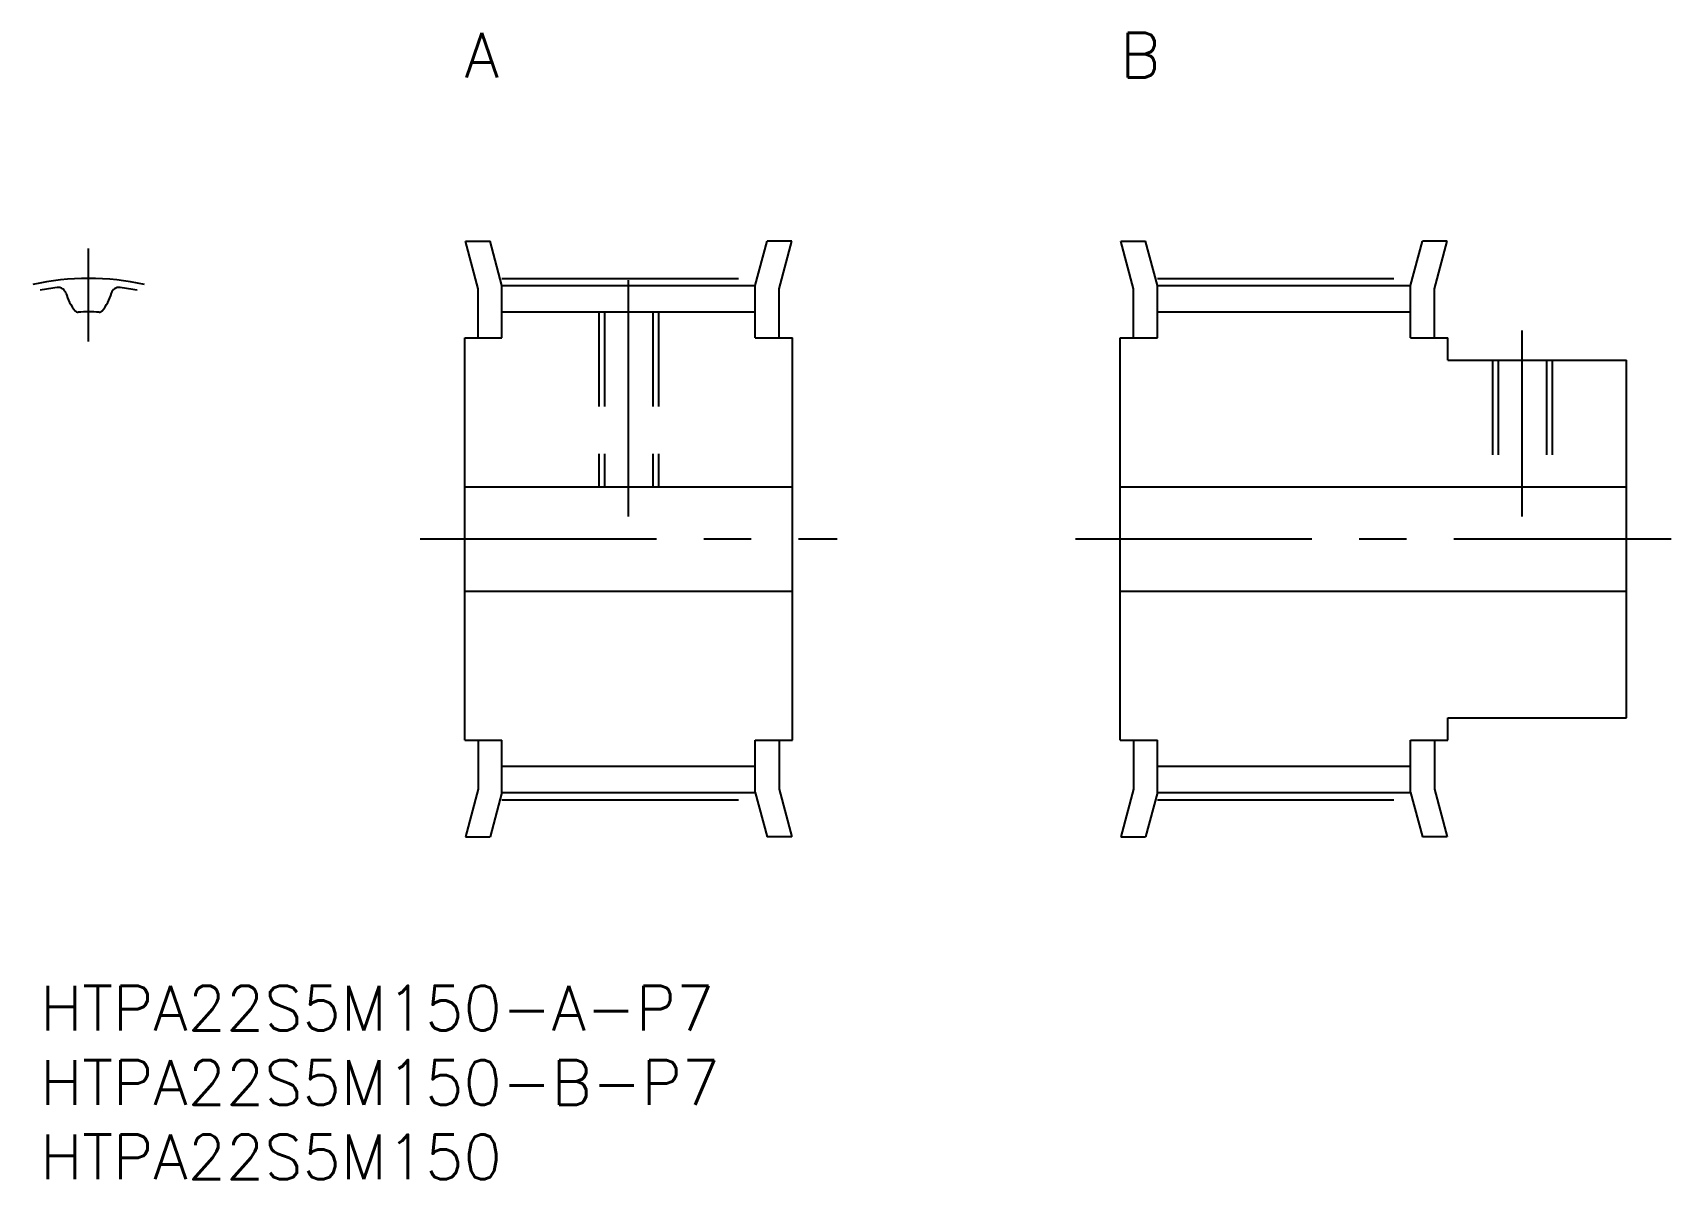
# Model space of a CAD drawing. Extents: x 0 to 110, y -13 to 64.
import ezdxf

# ---------------------------------------------------------------- set-up
doc = ezdxf.new("R2010")
doc.units = 0
doc.header["$LTSCALE"] = 0.5
doc.linetypes.add('CENTER', pattern=[50.8, 31.75, -6.35, 6.35, -6.35])
doc.linetypes.add('DASHED', pattern=[19.05, 12.7, -6.35])
for name, color, linetype in [('MSM_CENTER', 1, 'CENTER'), ('MSM_CONTINUOUS', 7, 'CONTINUOUS'), ('MSM_DASHED', 4, 'DASHED'), ('MSM_PART_NUMBER', 7, 'CONTINUOUS')]:
    doc.layers.add(name, color=color, linetype=linetype)
doc.styles.get("Standard").update_dxf_attribs({"font": 'txt.shx', "height": 3, "bigfont": 'bigfont.shx'})

# ---------------------------------------------------------------- blocks, each defined once
blk = doc.blocks.new('*U3')
at = {"layer": 'MSM_PART_NUMBER'}
blk.add_text('HTPA22S5M150-A-P7', height=3, dxfattribs=at).set_placement((0, -3))
blk = doc.blocks.new('*U4')
at = {"layer": 'MSM_PART_NUMBER'}
blk.add_text('HTPA22S5M150-B-P7', height=3, dxfattribs=at).set_placement((0, -8))
blk = doc.blocks.new('*U5')
at = {"layer": 'MSM_PART_NUMBER'}
blk.add_text('HTPA22S5M150', height=3, dxfattribs=at).set_placement((0, -13))
blk = doc.blocks.new('*U6')
at = {"layer": 'MSM_PART_NUMBER'}
blk.add_text('A', height=3, dxfattribs=at).set_placement((28.5, 61))
blk = doc.blocks.new('*U7')
at = {"layer": 'MSM_PART_NUMBER'}
blk.add_text('B', height=3, dxfattribs=at).set_placement((72.5, 61))

msp = doc.modelspace()

# ---------------------------------------------------------------- linework, layer by layer
at = {"layer": 'MSM_CENTER'}
for p, q in [((3.25, 43.26), (3.25, 49.5)), ((39.5, 31.5), (39.5, 49.5)), ((31, 47.5), (48, 47.5)), ((75, 47.5), (92, 47.5)), ((99.5, 31.5), (99.5, 44)), ((25.5, 30), (53.5, 30)), ((69.5, 30), (109.5, 30)), ((31, 12.49), (48, 12.49)), ((75, 12.49), (92, 12.49))]:
    msp.add_line(p, q, dxfattribs=at)
msp.add_arc((3.25, 30), 17.5, 77.63, 102.37, dxfattribs=at)
at = {"layer": 'MSM_CONTINUOUS'}
for p, q in [((28.55, 50), (30.2, 50)), ((29.4, 46.81), (28.55, 50)), ((31, 47.02), (30.2, 50)), ((48, 47.02), (48.8, 50)), ((50.45, 50), (48.8, 50)), ((49.6, 46.81), (50.45, 50)), ((73.4, 46.81), (72.55, 50)), ((72.55, 50), (74.2, 50)), ((75, 47.02), (74.2, 50)), ((92, 47.02), (92.8, 50)), ((94.45, 50), (92.8, 50)), ((93.6, 46.81), (94.45, 50)), ((29.4, 43.5), (29.4, 46.81)), ((31, 47.02), (48, 47.02)), ((31, 43.5), (31, 47.02)), ((48, 43.5), (48, 47.02)), ((49.6, 43.5), (49.6, 46.81)), ((73.4, 43.5), (73.4, 46.81)), ((75, 47.02), (92, 47.02)), ((75, 43.5), (75, 47.02)), ((92, 43.5), (92, 47.02)), ((93.6, 43.5), (93.6, 46.81)), ((31, 45.25), (48, 45.25)), ((75, 45.25), (92, 45.25)), ((28.5, 16.5), (28.5, 43.5)), ((28.5, 43.5), (31, 43.5)), ((48, 43.5), (50.5, 43.5)), ((50.5, 16.5), (50.5, 43.5)), ((72.5, 16.5), (72.5, 43.5)), ((72.5, 43.5), (75, 43.5)), ((92, 43.5), (94.5, 43.5)), ((94.5, 42), (94.5, 43.5)), ((94.5, 42), (106.5, 42)), ((106.5, 18), (106.5, 42)), ((28.5, 33.5), (50.5, 33.5)), ((72.5, 33.5), (106.5, 33.5)), ((28.5, 26.5), (50.5, 26.5)), ((72.5, 26.5), (106.5, 26.5)), ((94.5, 18), (106.5, 18)), ((94.5, 16.5), (94.5, 18)), ((28.5, 16.5), (31, 16.5)), ((29.4, 16.5), (29.4, 13.19)), ((31, 12.97), (31, 16.5)), ((48, 16.5), (50.5, 16.5)), ((48, 12.97), (48, 16.5)), ((49.6, 16.5), (49.6, 13.19)), ((72.5, 16.5), (75, 16.5)), ((73.4, 16.5), (73.4, 13.19)), ((75, 12.97), (75, 16.5)), ((92, 16.5), (94.5, 16.5)), ((92, 12.97), (92, 16.5)), ((93.6, 16.5), (93.6, 13.19)), ((31, 14.74), (48, 14.74)), ((75, 14.74), (92, 14.74)), ((29.4, 13.19), (28.55, 10)), ((31, 12.97), (30.2, 10)), ((31, 12.97), (48, 12.97)), ((48, 12.97), (48.8, 10)), ((49.6, 13.19), (50.45, 10)), ((73.4, 13.19), (72.55, 10)), ((75, 12.97), (74.2, 10)), ((75, 12.97), (92, 12.97)), ((92, 12.97), (92.8, 10)), ((93.6, 13.19), (94.45, 10)), ((28.55, 10), (30.2, 10)), ((50.45, 10), (48.8, 10)), ((72.55, 10), (74.2, 10)), ((94.45, 10), (92.8, 10))]:
    msp.add_line(p, q, dxfattribs=at)
for centre, radius, start, end in [((3.25, 30), 17.02, 97.1495, 101.0051), ((1.2, 46.35), 0.55, 16.0745, 97.1495), ((4.88, 47.41), 3.28, 196.0745, 219.3367), ((1.63, 47.41), 3.28, 320.6633, 343.9255), ((5.3, 46.35), 0.55, 82.8505, 163.9255), ((3.25, 30), 17.02, 78.9949, 82.8505), ((2.54, 45.49), 0.25, 219.3367, 272.6417), ((3.25, 30), 15.25, 87.3583, 92.6417), ((3.96, 45.49), 0.25, 267.3583, 320.6633)]:
    msp.add_arc(centre, radius, start, end, dxfattribs=at)
at = {"layer": 'MSM_DASHED'}
for p, q in [((37.5, 45.25), (37.5, 33.5)), ((37.88, 45.25), (37.88, 33.5)), ((41.12, 45.25), (41.12, 33.5)), ((41.5, 45.25), (41.5, 33.5)), ((97.5, 42), (97.5, 33.5)), ((97.88, 42), (97.88, 33.5)), ((101.12, 42), (101.12, 33.5)), ((101.5, 42), (101.5, 33.5))]:
    msp.add_line(p, q, dxfattribs=at)

# ---------------------------------------------------------------- block references
at = {"layer": 'MSM_CONTINUOUS'}
for name in ['*U6', '*U7', '*U3', '*U4', '*U5']:
    msp.add_blockref(name, (0, 0), dxfattribs=at)

doc.saveas('drawing.dxf')
